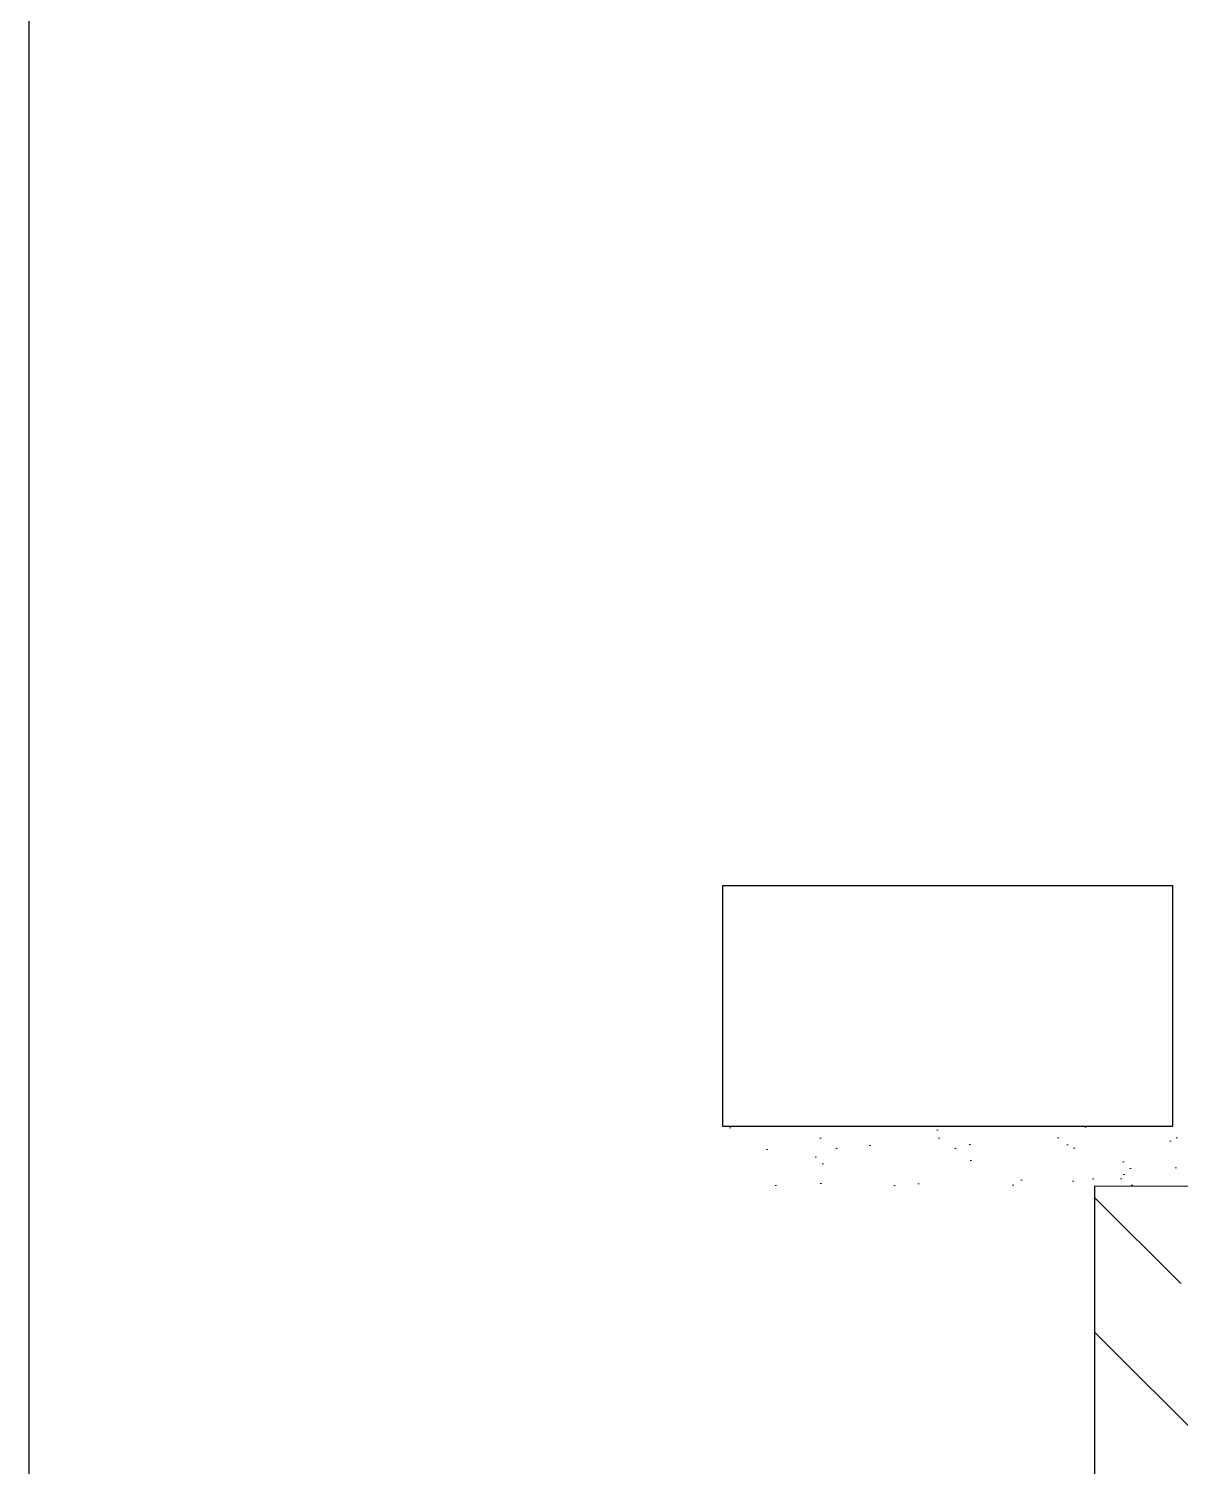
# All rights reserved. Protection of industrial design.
# Model space of a CAD drawing. Header units: millimetres. Extents: x 5064 to 11004, y 3085 to 7285.
# Drawn here: x 5064.4 to 5447.9, y 5417.1 to 5896 of the extents above; entities that cross this region are included whole.
import ezdxf

# ---------------------------------------------------------------- set-up
doc = ezdxf.new("R2010")
doc.units = ezdxf.units.MM
doc.header["$LTSCALE"] = 0.3
doc.layers.add('Nekreslit', color=6, linetype='Continuous', plot=False)
doc.layers.add('SRAFY', color=251, linetype='Continuous', lineweight=13)

msp = doc.modelspace()

# ---------------------------------------------------------------- hatches: boundary and pattern name
at = {"layer": 'SRAFY'}
h = msp.add_hatch(dxfattribs=at)
h.set_pattern_fill('AR-SAND', color=256, scale=0.5)
h.set_pattern_definition([(37.5, (-1240, 295.79), (-0.800016, 24.47066), [0, -19.304, 0, -21.59, 0, -20.6375]), (7.5, (-1240, 295.79), (22.47616, 35.84126), [0, -10.414, 0, -17.399, 0, -6.6675]), (327.5, (-1255.62, 295.79), (39.54962, 0.07186), [0, -6.35, 0, -22.86, 0, -29.845]), (317.5, (-1255.62, 295.79), (38.17782, 11.14647), [0, -3.175, 0, -14.986, 0, -17.145])])
h.paths.add_polyline_path([(5295.45, 5530.45), (5295.45, 5510.49), (5325.98, 5510.45), (5445.95, 5510.28), (5445.95, 5530.45)])
h.paths.add_polyline_path([(6220.53, 5510.1), (6220.53, 5530.45), (5445.95, 5530.45), (5445.95, 5510.28), (5575.95, 5510.1)])
h = msp.add_hatch(dxfattribs=at)
h.set_pattern_fill('ANSI35', color=256, scale=10, angle=90)
h.set_pattern_definition([(135, (15, 0), (-44.9013, -44.9013), []), (135, (15, 44.9), (-44.9013, -44.9013), [79.375, -15.875, 0, -15.875])])
h.paths.add_polyline_path([(6217.49, 5510.09), (5419.42, 5510.37), (5419.42, 5260.07), (6217.49, 5260.09)])

# ---------------------------------------------------------------- linework, layer by layer
at = {"color": 7, "linetype": 'Continuous'}
for p, q in [((5445.45, 5610.45), (5295.45, 5610.45)), ((5295.45, 5610.45), (5295.45, 5530.45)), ((5445.45, 5530.45), (5445.45, 5610.45)), ((5295.45, 5530.45), (5445.45, 5530.45))]:
    msp.add_line(p, q, dxfattribs=at)
msp.add_line((5295.45, 5530.45), (5437.39, 5530.45))
msp.add_lwpolyline([(5419.44, 5260.08), (6217.49, 5260.09), (6217.49, 5510.09), (5419.4, 5510.42)], close=True)
at = {"layer": 'Nekreslit'}
msp.add_lwpolyline([(5064.41, 3085.28), (11004.41, 3085.28), (11004.41, 7285.28), (5064.41, 7285.28)], close=True, dxfattribs=at)

doc.saveas('drawing.dxf')
